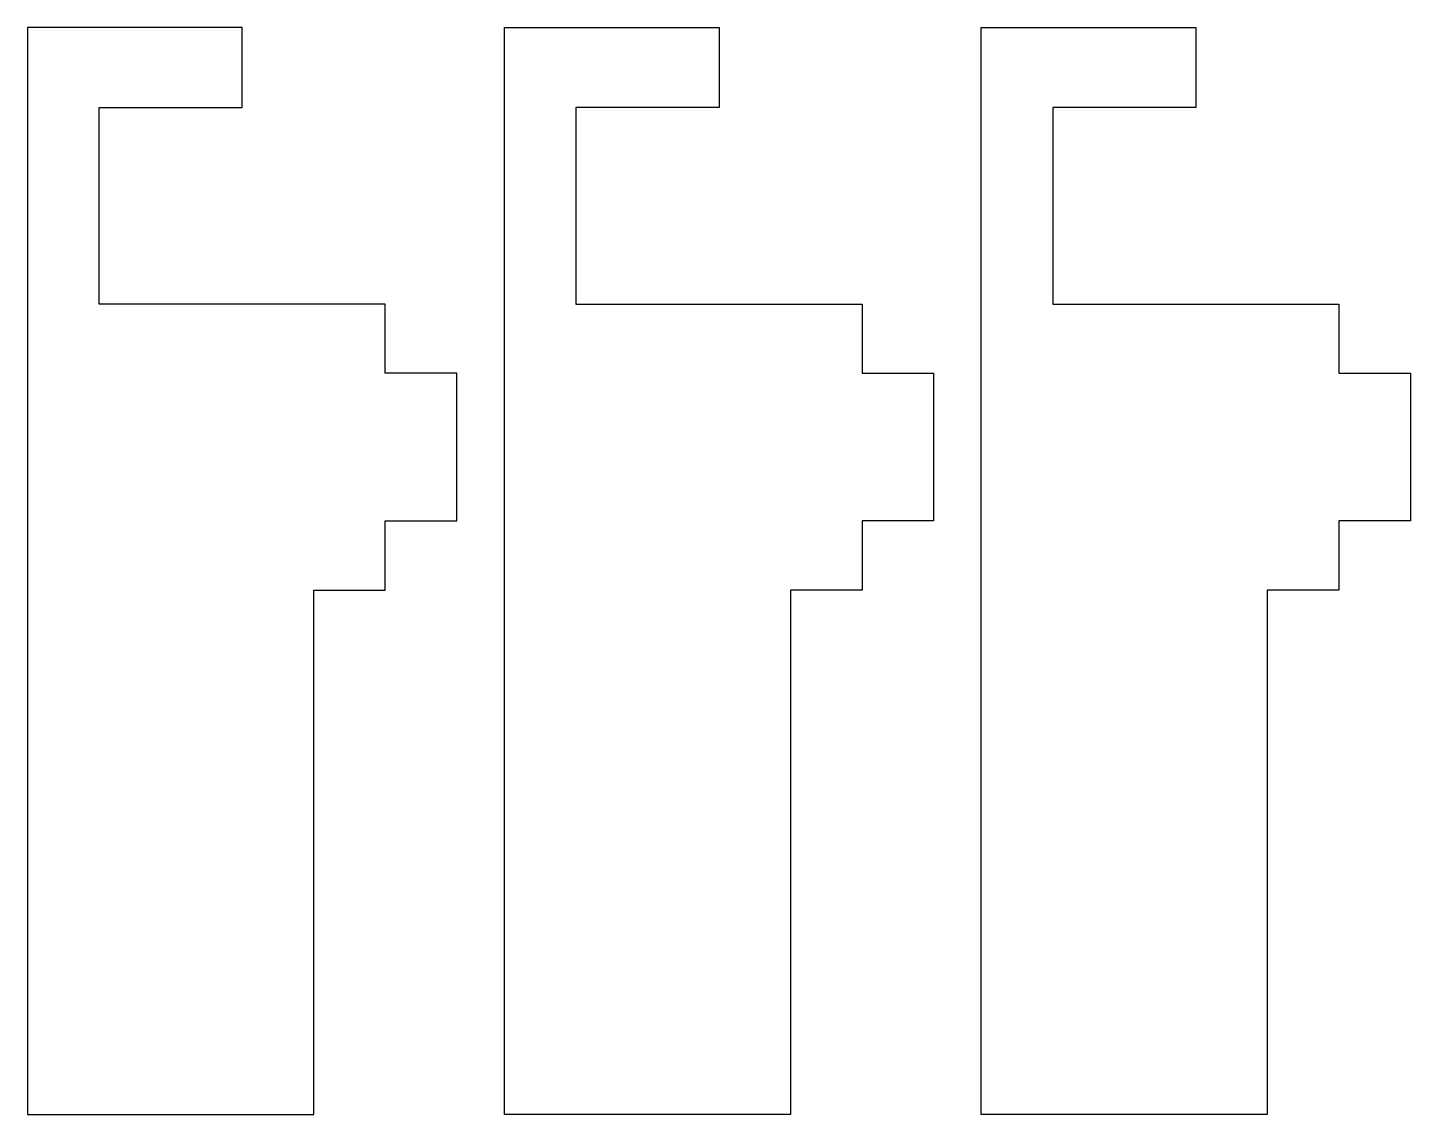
# Model space of a CAD drawing. Header units: millimetres. Extents: x 781 to 839, y 1588.7 to 1634.3.
import ezdxf

# ---------------------------------------------------------------- set-up
doc = ezdxf.new("R2010")
doc.units = ezdxf.units.MM
doc.layers.add('Default', color=18, linetype='Continuous', true_color=0x000000)

msp = doc.modelspace()

# ---------------------------------------------------------------- linework, layer by layer
at = {"layer": 'Default'}
for points in [[(781, 1588.651), (793, 1588.651), (793, 1610.651), (796, 1610.651), (796, 1613.551), (799, 1613.551), (799, 1619.751), (796, 1619.751), (796, 1622.651), (784, 1622.651), (784, 1630.901), (790, 1630.901), (790, 1634.251), (781, 1634.251)], [(801, 1588.651), (801, 1634.251), (810, 1634.251), (810, 1630.901), (804, 1630.901), (804, 1622.651), (816, 1622.651), (816, 1619.751), (819, 1619.751), (819, 1613.551), (816, 1613.551), (816, 1610.651), (813, 1610.651), (813, 1588.651)], [(821, 1588.651), (821, 1634.251), (830, 1634.251), (830, 1630.901), (824, 1630.901), (824, 1622.651), (836, 1622.651), (836, 1619.751), (839, 1619.751), (839, 1613.551), (836, 1613.551), (836, 1610.651), (833, 1610.651), (833, 1588.651)]]:
    msp.add_lwpolyline(points, close=True, dxfattribs=at)

doc.saveas('drawing.dxf')
